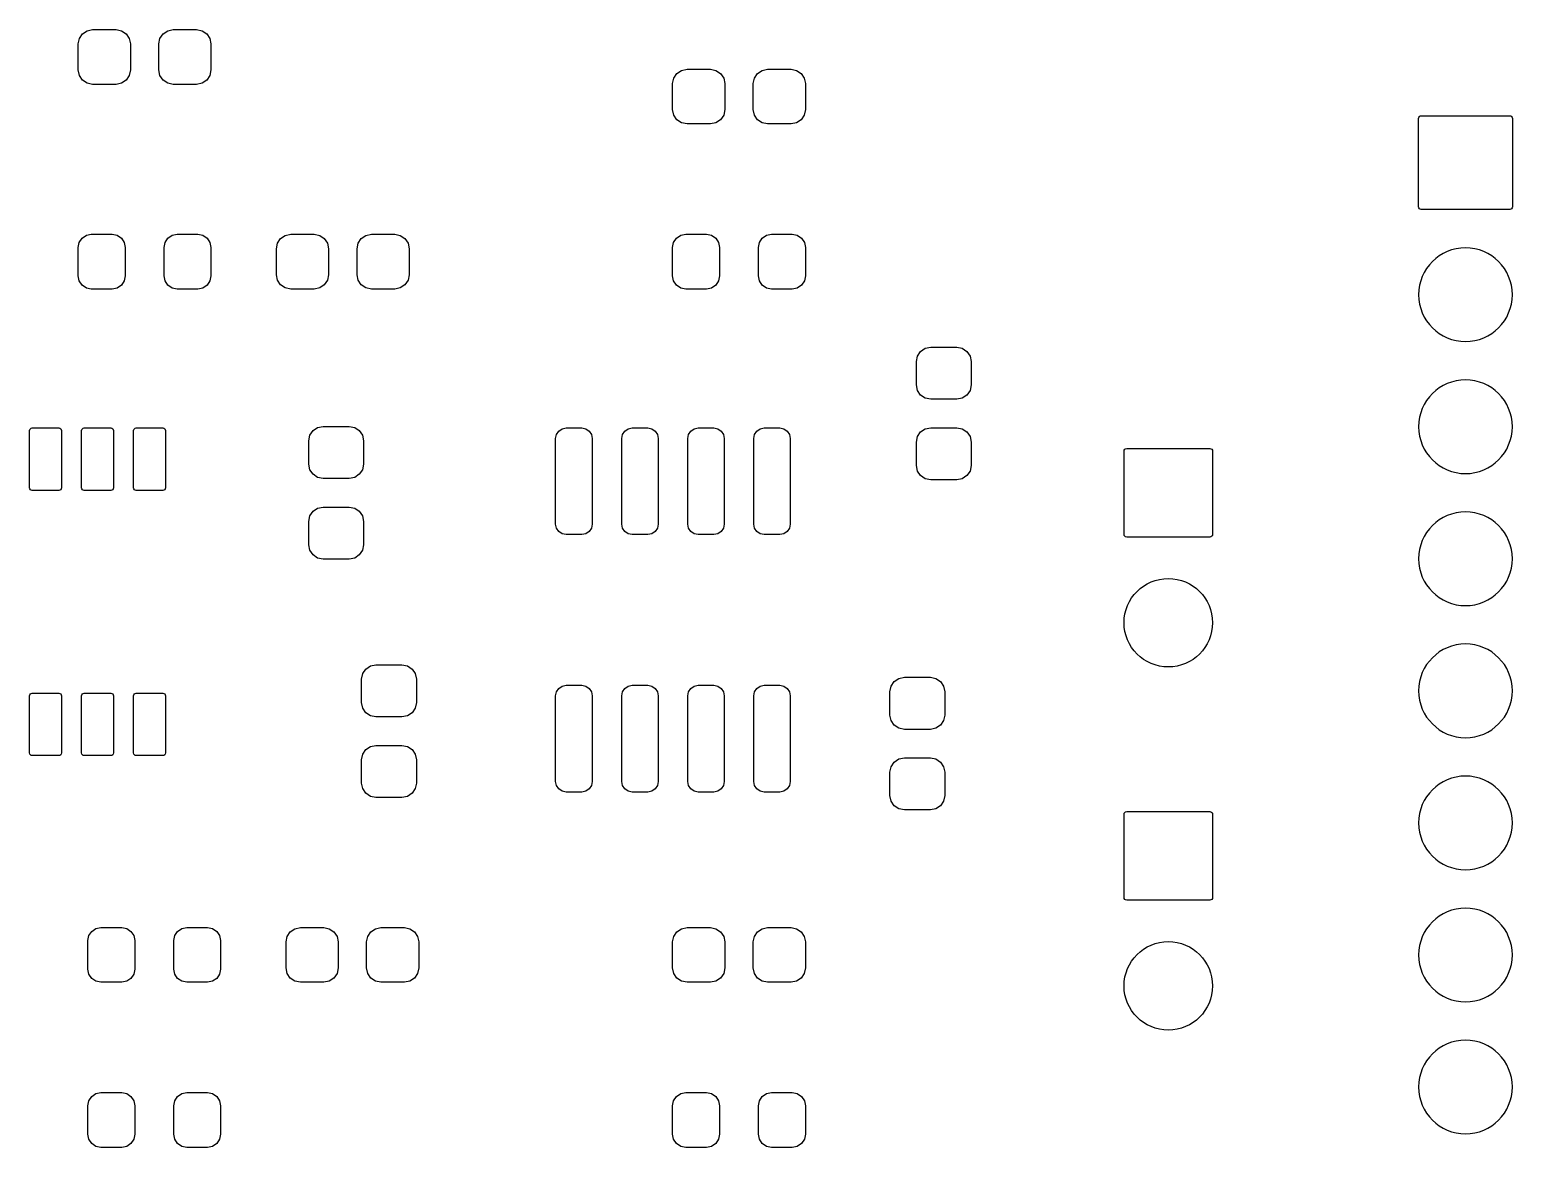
# Model space of a CAD drawing. Extents: x 121.7 to 176.8, y -123.1 to -75.3.
# Drawn here: x 148.28 to 176.8, y -123.08 to -101.58 of the extents above; entities that cross this region are included whole.
import ezdxf

# ---------------------------------------------------------------- set-up
doc = ezdxf.new("R2010")
doc.units = 0
doc.layers.add('BLACK', color=7, linetype='CONTINUOUS')

msp = doc.modelspace()

# ---------------------------------------------------------------- linework, layer by layer
at = {"layer": 'BLACK', "linetype": 'CONTINUOUS'}
for p, q in [((149.219, -101.858), (149.24, -101.752)), ((149.24, -101.752), (149.3, -101.663)), ((149.3, -101.663), (149.389, -101.603)), ((149.389, -101.603), (149.495, -101.582)), ((149.495, -101.582), (149.945, -101.582)), ((149.945, -101.582), (150.051, -101.603)), ((150.051, -101.603), (150.14, -101.663)), ((150.14, -101.663), (150.2, -101.752)), ((150.2, -101.752), (150.221, -101.858)), ((150.769, -101.858), (150.79, -101.752)), ((150.79, -101.752), (150.85, -101.663)), ((150.85, -101.663), (150.939, -101.603)), ((150.939, -101.603), (151.045, -101.582)), ((151.045, -101.582), (151.495, -101.582)), ((151.495, -101.582), (151.601, -101.603)), ((151.601, -101.603), (151.69, -101.663)), ((151.69, -101.663), (151.75, -101.752)), ((151.75, -101.752), (151.771, -101.858)), ((149.219, -102.358), (149.219, -101.858)), ((150.221, -101.858), (150.221, -102.358)), ((150.769, -102.358), (150.769, -101.858)), ((151.771, -101.858), (151.771, -102.358)), ((149.24, -102.464), (149.219, -102.358)), ((150.221, -102.358), (150.2, -102.464)), ((150.79, -102.464), (150.769, -102.358)), ((151.771, -102.358), (151.75, -102.464)), ((160.819, -102.365), (160.925, -102.344)), ((160.925, -102.344), (161.375, -102.344)), ((161.375, -102.344), (161.481, -102.365)), ((162.369, -102.365), (162.475, -102.344)), ((162.475, -102.344), (162.925, -102.344)), ((162.925, -102.344), (163.031, -102.365)), ((149.3, -102.553), (149.24, -102.464)), ((149.389, -102.613), (149.3, -102.553)), ((149.495, -102.634), (149.389, -102.613)), ((149.945, -102.634), (149.495, -102.634)), ((150.051, -102.613), (149.945, -102.634)), ((150.14, -102.553), (150.051, -102.613)), ((150.2, -102.464), (150.14, -102.553)), ((150.85, -102.553), (150.79, -102.464)), ((150.939, -102.613), (150.85, -102.553)), ((151.045, -102.634), (150.939, -102.613)), ((151.495, -102.634), (151.045, -102.634)), ((151.601, -102.613), (151.495, -102.634)), ((151.69, -102.553), (151.601, -102.613)), ((151.75, -102.464), (151.69, -102.553)), ((160.649, -102.62), (160.67, -102.514)), ((160.649, -103.12), (160.649, -102.62)), ((160.67, -102.514), (160.73, -102.425)), ((160.73, -102.425), (160.819, -102.365)), ((161.481, -102.365), (161.57, -102.425)), ((161.57, -102.425), (161.63, -102.514)), ((161.63, -102.514), (161.651, -102.62)), ((161.651, -102.62), (161.651, -103.12)), ((162.199, -102.62), (162.22, -102.514)), ((162.199, -103.12), (162.199, -102.62)), ((162.22, -102.514), (162.28, -102.425)), ((162.28, -102.425), (162.369, -102.365)), ((163.031, -102.365), (163.12, -102.425)), ((163.12, -102.425), (163.18, -102.514)), ((163.18, -102.514), (163.201, -102.62)), ((163.201, -102.62), (163.201, -103.12)), ((160.67, -103.226), (160.649, -103.12)), ((161.651, -103.12), (161.63, -103.226)), ((162.22, -103.226), (162.199, -103.12)), ((163.201, -103.12), (163.18, -103.226)), ((160.73, -103.315), (160.67, -103.226)), ((160.819, -103.375), (160.73, -103.315)), ((160.925, -103.396), (160.819, -103.375)), ((161.375, -103.396), (160.925, -103.396)), ((161.481, -103.375), (161.375, -103.396)), ((161.57, -103.315), (161.481, -103.375)), ((161.63, -103.226), (161.57, -103.315)), ((162.28, -103.315), (162.22, -103.226)), ((162.369, -103.375), (162.28, -103.315)), ((162.475, -103.396), (162.369, -103.375)), ((162.925, -103.396), (162.475, -103.396)), ((163.031, -103.375), (162.925, -103.396)), ((163.12, -103.315), (163.031, -103.375)), ((163.18, -103.226), (163.12, -103.315)), ((174.994, -103.29), (174.998, -103.27)), ((174.994, -104.99), (174.994, -103.29)), ((174.998, -103.27), (175.009, -103.254)), ((175.009, -103.254), (175.025, -103.243)), ((175.025, -103.243), (175.045, -103.239)), ((175.045, -103.239), (176.745, -103.239)), ((176.745, -103.239), (176.765, -103.243)), ((176.765, -103.243), (176.781, -103.254)), ((176.781, -103.254), (176.792, -103.27)), ((176.792, -103.27), (176.796, -103.29)), ((176.796, -103.29), (176.796, -104.99)), ((174.998, -105.01), (174.994, -104.99)), ((175.009, -105.026), (174.998, -105.01)), ((175.025, -105.037), (175.009, -105.026)), ((175.045, -105.041), (175.025, -105.037)), ((176.745, -105.041), (175.045, -105.041)), ((176.765, -105.037), (176.745, -105.041)), ((176.781, -105.026), (176.765, -105.037)), ((176.792, -105.01), (176.781, -105.026)), ((176.796, -104.99), (176.792, -105.01)), ((149.219, -105.77), (149.238, -105.674)), ((149.219, -106.32), (149.219, -105.77)), ((149.238, -105.674), (149.293, -105.593)), ((149.293, -105.593), (149.374, -105.538)), ((149.374, -105.538), (149.47, -105.519)), ((149.47, -105.519), (149.87, -105.519)), ((149.87, -105.519), (149.966, -105.538)), ((149.966, -105.538), (150.047, -105.593)), ((150.047, -105.593), (150.102, -105.674)), ((150.102, -105.674), (150.121, -105.77)), ((150.121, -105.77), (150.121, -106.32)), ((150.869, -105.77), (150.888, -105.674)), ((150.869, -106.32), (150.869, -105.77)), ((150.888, -105.674), (150.943, -105.593)), ((150.943, -105.593), (151.024, -105.538)), ((151.024, -105.538), (151.12, -105.519)), ((151.12, -105.519), (151.52, -105.519)), ((151.52, -105.519), (151.616, -105.538)), ((151.616, -105.538), (151.697, -105.593)), ((151.697, -105.593), (151.752, -105.674)), ((151.752, -105.674), (151.771, -105.77)), ((151.771, -105.77), (151.771, -106.32)), ((153.029, -105.795), (153.05, -105.689)), ((153.05, -105.689), (153.11, -105.6)), ((153.11, -105.6), (153.199, -105.54)), ((153.199, -105.54), (153.305, -105.519)), ((153.305, -105.519), (153.755, -105.519)), ((153.755, -105.519), (153.861, -105.54)), ((153.861, -105.54), (153.95, -105.6)), ((153.95, -105.6), (154.01, -105.689)), ((154.01, -105.689), (154.031, -105.795)), ((154.579, -105.795), (154.6, -105.689)), ((154.6, -105.689), (154.66, -105.6)), ((154.66, -105.6), (154.749, -105.54)), ((154.749, -105.54), (154.855, -105.519)), ((154.855, -105.519), (155.305, -105.519)), ((155.305, -105.519), (155.411, -105.54)), ((155.411, -105.54), (155.5, -105.6)), ((155.5, -105.6), (155.56, -105.689)), ((155.56, -105.689), (155.581, -105.795)), ((160.649, -105.77), (160.668, -105.674)), ((160.649, -106.32), (160.649, -105.77)), ((160.668, -105.674), (160.723, -105.593)), ((160.723, -105.593), (160.804, -105.538)), ((160.804, -105.538), (160.9, -105.519)), ((160.9, -105.519), (161.3, -105.519)), ((161.3, -105.519), (161.396, -105.538)), ((161.396, -105.538), (161.477, -105.593)), ((161.477, -105.593), (161.532, -105.674)), ((161.532, -105.674), (161.551, -105.77)), ((161.551, -105.77), (161.551, -106.32)), ((162.299, -105.77), (162.318, -105.674)), ((162.299, -106.32), (162.299, -105.77)), ((162.318, -105.674), (162.373, -105.593)), ((162.373, -105.593), (162.454, -105.538)), ((162.454, -105.538), (162.55, -105.519)), ((162.55, -105.519), (162.95, -105.519)), ((162.95, -105.519), (163.046, -105.538)), ((163.046, -105.538), (163.127, -105.593)), ((163.127, -105.593), (163.182, -105.674)), ((163.182, -105.674), (163.201, -105.77)), ((163.201, -105.77), (163.201, -106.32)), ((153.029, -106.295), (153.029, -105.795)), ((154.031, -105.795), (154.031, -106.295)), ((154.579, -106.295), (154.579, -105.795)), ((155.581, -105.795), (155.581, -106.295)), ((149.238, -106.416), (149.219, -106.32)), ((150.121, -106.32), (150.102, -106.416)), ((150.888, -106.416), (150.869, -106.32)), ((151.771, -106.32), (151.752, -106.416)), ((153.05, -106.401), (153.029, -106.295)), ((154.031, -106.295), (154.01, -106.401)), ((154.6, -106.401), (154.579, -106.295)), ((155.581, -106.295), (155.56, -106.401)), ((160.668, -106.416), (160.649, -106.32)), ((161.551, -106.32), (161.532, -106.416)), ((162.318, -106.416), (162.299, -106.32)), ((163.201, -106.32), (163.182, -106.416)), ((149.293, -106.497), (149.238, -106.416)), ((149.374, -106.552), (149.293, -106.497)), ((149.47, -106.571), (149.374, -106.552)), ((149.87, -106.571), (149.47, -106.571)), ((149.966, -106.552), (149.87, -106.571)), ((150.047, -106.497), (149.966, -106.552)), ((150.102, -106.416), (150.047, -106.497)), ((150.943, -106.497), (150.888, -106.416)), ((151.024, -106.552), (150.943, -106.497)), ((151.12, -106.571), (151.024, -106.552)), ((151.52, -106.571), (151.12, -106.571)), ((151.616, -106.552), (151.52, -106.571)), ((151.697, -106.497), (151.616, -106.552)), ((151.752, -106.416), (151.697, -106.497)), ((153.11, -106.49), (153.05, -106.401)), ((153.199, -106.55), (153.11, -106.49)), ((153.305, -106.571), (153.199, -106.55)), ((153.755, -106.571), (153.305, -106.571)), ((153.861, -106.55), (153.755, -106.571)), ((153.95, -106.49), (153.861, -106.55)), ((154.01, -106.401), (153.95, -106.49)), ((154.66, -106.49), (154.6, -106.401)), ((154.749, -106.55), (154.66, -106.49)), ((154.855, -106.571), (154.749, -106.55)), ((155.305, -106.571), (154.855, -106.571)), ((155.411, -106.55), (155.305, -106.571)), ((155.5, -106.49), (155.411, -106.55)), ((155.56, -106.401), (155.5, -106.49)), ((160.723, -106.497), (160.668, -106.416)), ((160.804, -106.552), (160.723, -106.497)), ((160.9, -106.571), (160.804, -106.552)), ((161.3, -106.571), (160.9, -106.571)), ((161.396, -106.552), (161.3, -106.571)), ((161.477, -106.497), (161.396, -106.552)), ((161.532, -106.416), (161.477, -106.497)), ((162.373, -106.497), (162.318, -106.416)), ((162.454, -106.552), (162.373, -106.497)), ((162.55, -106.571), (162.454, -106.552)), ((162.95, -106.571), (162.55, -106.571)), ((163.046, -106.552), (162.95, -106.571)), ((163.127, -106.497), (163.046, -106.552)), ((163.182, -106.416), (163.127, -106.497)), ((165.357, -107.86), (165.417, -107.771)), ((165.417, -107.771), (165.506, -107.711)), ((165.506, -107.711), (165.612, -107.69)), ((165.612, -107.69), (166.112, -107.69)), ((166.112, -107.69), (166.218, -107.711)), ((166.218, -107.711), (166.307, -107.771)), ((166.307, -107.771), (166.367, -107.86)), ((165.336, -107.966), (165.357, -107.86)), ((165.336, -108.416), (165.336, -107.966)), ((166.367, -107.86), (166.388, -107.966)), ((166.388, -107.966), (166.388, -108.416)), ((165.357, -108.522), (165.336, -108.416)), ((165.417, -108.611), (165.357, -108.522)), ((165.506, -108.671), (165.417, -108.611)), ((166.307, -108.611), (166.218, -108.671)), ((166.367, -108.522), (166.307, -108.611)), ((166.388, -108.416), (166.367, -108.522)), ((165.612, -108.692), (165.506, -108.671)), ((166.112, -108.692), (165.612, -108.692)), ((166.218, -108.671), (166.112, -108.692)), ((148.284, -109.295), (148.288, -109.275)), ((148.284, -110.395), (148.284, -109.295)), ((148.288, -109.275), (148.299, -109.259)), ((148.299, -109.259), (148.315, -109.248)), ((148.315, -109.248), (148.335, -109.244)), ((148.335, -109.244), (148.845, -109.244)), ((148.845, -109.244), (148.865, -109.248)), ((148.865, -109.248), (148.881, -109.259)), ((148.881, -109.259), (148.892, -109.275)), ((148.892, -109.275), (148.896, -109.295)), ((148.896, -109.295), (148.896, -110.395)), ((149.284, -109.295), (149.288, -109.275)), ((149.284, -110.395), (149.284, -109.295)), ((149.288, -109.275), (149.299, -109.259)), ((149.299, -109.259), (149.315, -109.248)), ((149.315, -109.248), (149.335, -109.244)), ((149.335, -109.244), (149.845, -109.244)), ((149.845, -109.244), (149.865, -109.248)), ((149.865, -109.248), (149.881, -109.259)), ((149.881, -109.259), (149.892, -109.275)), ((149.892, -109.275), (149.896, -109.295)), ((149.896, -109.295), (149.896, -110.395)), ((150.284, -109.295), (150.288, -109.275)), ((150.284, -110.395), (150.284, -109.295)), ((150.288, -109.275), (150.299, -109.259)), ((150.299, -109.259), (150.315, -109.248)), ((150.315, -109.248), (150.335, -109.244)), ((150.335, -109.244), (150.845, -109.244)), ((150.845, -109.244), (150.865, -109.248)), ((150.865, -109.248), (150.881, -109.259)), ((150.881, -109.259), (150.892, -109.275)), ((150.892, -109.275), (150.896, -109.295)), ((150.896, -109.295), (150.896, -110.395)), ((153.652, -109.49), (153.673, -109.384)), ((153.673, -109.384), (153.733, -109.295)), ((153.733, -109.295), (153.822, -109.235)), ((153.822, -109.235), (153.928, -109.214)), ((153.928, -109.214), (154.428, -109.214)), ((154.428, -109.214), (154.534, -109.235)), ((154.534, -109.235), (154.623, -109.295)), ((154.623, -109.295), (154.683, -109.384)), ((154.683, -109.384), (154.704, -109.49)), ((158.399, -109.445), (158.414, -109.368)), ((158.399, -111.095), (158.399, -109.445)), ((158.414, -109.368), (158.458, -109.303)), ((158.458, -109.303), (158.523, -109.259)), ((158.523, -109.259), (158.6, -109.244)), ((158.6, -109.244), (158.9, -109.244)), ((158.9, -109.244), (158.977, -109.259)), ((158.977, -109.259), (159.042, -109.303)), ((159.042, -109.303), (159.086, -109.368)), ((159.086, -109.368), (159.101, -109.445)), ((159.101, -109.445), (159.101, -111.095)), ((159.669, -109.445), (159.684, -109.368)), ((159.669, -111.095), (159.669, -109.445)), ((159.684, -109.368), (159.728, -109.303)), ((159.728, -109.303), (159.793, -109.259)), ((159.793, -109.259), (159.87, -109.244)), ((159.87, -109.244), (160.17, -109.244)), ((160.17, -109.244), (160.247, -109.259)), ((160.247, -109.259), (160.312, -109.303)), ((160.312, -109.303), (160.356, -109.368)), ((160.356, -109.368), (160.371, -109.445)), ((160.371, -109.445), (160.371, -111.095)), ((160.939, -109.445), (160.954, -109.368)), ((160.939, -111.095), (160.939, -109.445)), ((160.954, -109.368), (160.998, -109.303)), ((160.998, -109.303), (161.063, -109.259)), ((161.063, -109.259), (161.14, -109.244)), ((161.14, -109.244), (161.44, -109.244)), ((161.44, -109.244), (161.517, -109.259)), ((161.517, -109.259), (161.582, -109.303)), ((161.582, -109.303), (161.626, -109.368)), ((161.626, -109.368), (161.641, -109.445)), ((161.641, -109.445), (161.641, -111.095)), ((162.209, -109.445), (162.224, -109.368)), ((162.209, -111.095), (162.209, -109.445)), ((162.224, -109.368), (162.268, -109.303)), ((162.268, -109.303), (162.333, -109.259)), ((162.333, -109.259), (162.41, -109.244)), ((162.41, -109.244), (162.71, -109.244)), ((162.71, -109.244), (162.787, -109.259)), ((162.787, -109.259), (162.852, -109.303)), ((162.852, -109.303), (162.896, -109.368)), ((162.896, -109.368), (162.911, -109.445)), ((162.911, -109.445), (162.911, -111.095)), ((165.336, -109.516), (165.357, -109.41)), ((165.357, -109.41), (165.417, -109.321)), ((165.417, -109.321), (165.506, -109.261)), ((165.506, -109.261), (165.612, -109.24)), ((165.612, -109.24), (166.112, -109.24)), ((166.112, -109.24), (166.218, -109.261)), ((166.218, -109.261), (166.307, -109.321)), ((166.307, -109.321), (166.367, -109.41)), ((166.367, -109.41), (166.388, -109.516)), ((153.652, -109.94), (153.652, -109.49)), ((154.704, -109.49), (154.704, -109.94)), ((165.336, -109.966), (165.336, -109.516)), ((166.388, -109.516), (166.388, -109.966)), ((169.329, -109.69), (169.333, -109.67)), ((169.329, -111.29), (169.329, -109.69)), ((169.333, -109.67), (169.344, -109.654)), ((169.344, -109.654), (169.36, -109.643)), ((169.36, -109.643), (169.38, -109.639)), ((169.38, -109.639), (170.98, -109.639)), ((170.98, -109.639), (171, -109.643)), ((171, -109.643), (171.016, -109.654)), ((171.016, -109.654), (171.027, -109.67)), ((171.027, -109.67), (171.031, -109.69)), ((171.031, -109.69), (171.031, -111.29)), ((153.673, -110.046), (153.652, -109.94)), ((153.733, -110.135), (153.673, -110.046)), ((154.683, -110.046), (154.623, -110.135)), ((154.704, -109.94), (154.683, -110.046)), ((165.357, -110.072), (165.336, -109.966)), ((166.388, -109.966), (166.367, -110.072)), ((153.822, -110.195), (153.733, -110.135)), ((153.928, -110.216), (153.822, -110.195)), ((154.428, -110.216), (153.928, -110.216)), ((154.534, -110.195), (154.428, -110.216)), ((154.623, -110.135), (154.534, -110.195)), ((165.417, -110.161), (165.357, -110.072)), ((165.506, -110.221), (165.417, -110.161)), ((165.612, -110.242), (165.506, -110.221)), ((166.112, -110.242), (165.612, -110.242)), ((166.218, -110.221), (166.112, -110.242)), ((166.307, -110.161), (166.218, -110.221)), ((166.367, -110.072), (166.307, -110.161)), ((148.288, -110.415), (148.284, -110.395)), ((148.299, -110.431), (148.288, -110.415)), ((148.315, -110.442), (148.299, -110.431)), ((148.335, -110.446), (148.315, -110.442)), ((148.845, -110.446), (148.335, -110.446)), ((148.865, -110.442), (148.845, -110.446)), ((148.881, -110.431), (148.865, -110.442)), ((148.892, -110.415), (148.881, -110.431)), ((148.896, -110.395), (148.892, -110.415)), ((149.288, -110.415), (149.284, -110.395)), ((149.299, -110.431), (149.288, -110.415)), ((149.315, -110.442), (149.299, -110.431)), ((149.335, -110.446), (149.315, -110.442)), ((149.845, -110.446), (149.335, -110.446)), ((149.865, -110.442), (149.845, -110.446)), ((149.881, -110.431), (149.865, -110.442)), ((149.892, -110.415), (149.881, -110.431)), ((149.896, -110.395), (149.892, -110.415)), ((150.288, -110.415), (150.284, -110.395)), ((150.299, -110.431), (150.288, -110.415)), ((150.315, -110.442), (150.299, -110.431)), ((150.335, -110.446), (150.315, -110.442)), ((150.845, -110.446), (150.335, -110.446)), ((150.865, -110.442), (150.845, -110.446)), ((150.881, -110.431), (150.865, -110.442)), ((150.892, -110.415), (150.881, -110.431)), ((150.896, -110.395), (150.892, -110.415)), ((153.673, -110.934), (153.733, -110.845)), ((153.733, -110.845), (153.822, -110.785)), ((153.822, -110.785), (153.928, -110.764)), ((153.928, -110.764), (154.428, -110.764)), ((154.428, -110.764), (154.534, -110.785)), ((154.534, -110.785), (154.623, -110.845)), ((154.623, -110.845), (154.683, -110.934)), ((153.652, -111.04), (153.673, -110.934)), ((153.652, -111.49), (153.652, -111.04)), ((154.683, -110.934), (154.704, -111.04)), ((154.704, -111.04), (154.704, -111.49)), ((158.414, -111.172), (158.399, -111.095)), ((158.458, -111.237), (158.414, -111.172)), ((159.086, -111.172), (159.042, -111.237)), ((159.101, -111.095), (159.086, -111.172)), ((159.684, -111.172), (159.669, -111.095)), ((159.728, -111.237), (159.684, -111.172)), ((160.356, -111.172), (160.312, -111.237)), ((160.371, -111.095), (160.356, -111.172)), ((160.954, -111.172), (160.939, -111.095)), ((160.998, -111.237), (160.954, -111.172)), ((161.626, -111.172), (161.582, -111.237)), ((161.641, -111.095), (161.626, -111.172)), ((162.224, -111.172), (162.209, -111.095)), ((162.268, -111.237), (162.224, -111.172)), ((162.896, -111.172), (162.852, -111.237)), ((162.911, -111.095), (162.896, -111.172)), ((158.523, -111.281), (158.458, -111.237)), ((158.6, -111.296), (158.523, -111.281)), ((158.9, -111.296), (158.6, -111.296)), ((158.977, -111.281), (158.9, -111.296)), ((159.042, -111.237), (158.977, -111.281)), ((159.793, -111.281), (159.728, -111.237)), ((159.87, -111.296), (159.793, -111.281)), ((160.17, -111.296), (159.87, -111.296)), ((160.247, -111.281), (160.17, -111.296)), ((160.312, -111.237), (160.247, -111.281)), ((161.063, -111.281), (160.998, -111.237)), ((161.14, -111.296), (161.063, -111.281)), ((161.44, -111.296), (161.14, -111.296)), ((161.517, -111.281), (161.44, -111.296)), ((161.582, -111.237), (161.517, -111.281)), ((162.333, -111.281), (162.268, -111.237)), ((162.41, -111.296), (162.333, -111.281)), ((162.71, -111.296), (162.41, -111.296)), ((162.787, -111.281), (162.71, -111.296)), ((162.852, -111.237), (162.787, -111.281)), ((169.333, -111.31), (169.329, -111.29)), ((169.344, -111.326), (169.333, -111.31)), ((169.36, -111.337), (169.344, -111.326)), ((169.38, -111.341), (169.36, -111.337)), ((170.98, -111.341), (169.38, -111.341)), ((171, -111.337), (170.98, -111.341)), ((171.016, -111.326), (171, -111.337)), ((171.027, -111.31), (171.016, -111.326)), ((171.031, -111.29), (171.027, -111.31)), ((153.673, -111.596), (153.652, -111.49)), ((153.733, -111.685), (153.673, -111.596)), ((153.822, -111.745), (153.733, -111.685)), ((153.928, -111.766), (153.822, -111.745)), ((154.428, -111.766), (153.928, -111.766)), ((154.534, -111.745), (154.428, -111.766)), ((154.623, -111.685), (154.534, -111.745)), ((154.683, -111.596), (154.623, -111.685)), ((154.704, -111.49), (154.683, -111.596)), ((154.668, -114.075), (154.689, -113.969)), ((154.689, -113.969), (154.749, -113.88)), ((154.749, -113.88), (154.838, -113.82)), ((154.838, -113.82), (154.944, -113.799)), ((154.944, -113.799), (155.444, -113.799)), ((155.444, -113.799), (155.55, -113.82)), ((155.55, -113.82), (155.639, -113.88)), ((155.639, -113.88), (155.699, -113.969)), ((155.699, -113.969), (155.72, -114.075)), ((164.998, -114.061), (165.104, -114.04)), ((165.104, -114.04), (165.604, -114.04)), ((165.604, -114.04), (165.71, -114.061)), ((154.668, -114.525), (154.668, -114.075)), ((155.72, -114.075), (155.72, -114.525)), ((158.399, -114.395), (158.414, -114.318)), ((158.414, -114.318), (158.458, -114.253)), ((158.458, -114.253), (158.523, -114.209)), ((158.523, -114.209), (158.6, -114.194)), ((158.6, -114.194), (158.9, -114.194)), ((158.9, -114.194), (158.977, -114.209)), ((158.977, -114.209), (159.042, -114.253)), ((159.042, -114.253), (159.086, -114.318)), ((159.086, -114.318), (159.101, -114.395)), ((159.669, -114.395), (159.684, -114.318)), ((159.684, -114.318), (159.728, -114.253)), ((159.728, -114.253), (159.793, -114.209)), ((159.793, -114.209), (159.87, -114.194)), ((159.87, -114.194), (160.17, -114.194)), ((160.17, -114.194), (160.247, -114.209)), ((160.247, -114.209), (160.312, -114.253)), ((160.312, -114.253), (160.356, -114.318)), ((160.356, -114.318), (160.371, -114.395)), ((160.939, -114.395), (160.954, -114.318)), ((160.954, -114.318), (160.998, -114.253)), ((160.998, -114.253), (161.063, -114.209)), ((161.063, -114.209), (161.14, -114.194)), ((161.14, -114.194), (161.44, -114.194)), ((161.44, -114.194), (161.517, -114.209)), ((161.517, -114.209), (161.582, -114.253)), ((161.582, -114.253), (161.626, -114.318)), ((161.626, -114.318), (161.641, -114.395)), ((162.209, -114.395), (162.224, -114.318)), ((162.224, -114.318), (162.268, -114.253)), ((162.268, -114.253), (162.333, -114.209)), ((162.333, -114.209), (162.41, -114.194)), ((162.41, -114.194), (162.71, -114.194)), ((162.71, -114.194), (162.787, -114.209)), ((162.787, -114.209), (162.852, -114.253)), ((162.852, -114.253), (162.896, -114.318)), ((162.896, -114.318), (162.911, -114.395)), ((164.828, -114.316), (164.849, -114.21)), ((164.828, -114.766), (164.828, -114.316)), ((164.849, -114.21), (164.909, -114.121)), ((164.909, -114.121), (164.998, -114.061)), ((165.71, -114.061), (165.799, -114.121)), ((165.799, -114.121), (165.859, -114.21)), ((165.859, -114.21), (165.88, -114.316)), ((165.88, -114.316), (165.88, -114.766)), ((148.284, -114.395), (148.288, -114.375)), ((148.284, -115.495), (148.284, -114.395)), ((148.288, -114.375), (148.299, -114.359)), ((148.299, -114.359), (148.315, -114.348)), ((148.315, -114.348), (148.335, -114.344)), ((148.335, -114.344), (148.845, -114.344)), ((148.845, -114.344), (148.865, -114.348)), ((148.865, -114.348), (148.881, -114.359)), ((148.881, -114.359), (148.892, -114.375)), ((148.892, -114.375), (148.896, -114.395)), ((148.896, -114.395), (148.896, -115.495)), ((149.284, -114.395), (149.288, -114.375)), ((149.284, -115.495), (149.284, -114.395)), ((149.288, -114.375), (149.299, -114.359)), ((149.299, -114.359), (149.315, -114.348)), ((149.315, -114.348), (149.335, -114.344)), ((149.335, -114.344), (149.845, -114.344)), ((149.845, -114.344), (149.865, -114.348)), ((149.865, -114.348), (149.881, -114.359)), ((149.881, -114.359), (149.892, -114.375)), ((149.892, -114.375), (149.896, -114.395)), ((149.896, -114.395), (149.896, -115.495)), ((150.284, -114.395), (150.288, -114.375)), ((150.284, -115.495), (150.284, -114.395)), ((150.288, -114.375), (150.299, -114.359)), ((150.299, -114.359), (150.315, -114.348)), ((150.315, -114.348), (150.335, -114.344)), ((150.335, -114.344), (150.845, -114.344)), ((150.845, -114.344), (150.865, -114.348)), ((150.865, -114.348), (150.881, -114.359)), ((150.881, -114.359), (150.892, -114.375)), ((150.892, -114.375), (150.896, -114.395)), ((150.896, -114.395), (150.896, -115.495)), ((154.689, -114.631), (154.668, -114.525)), ((155.72, -114.525), (155.699, -114.631)), ((158.399, -116.045), (158.399, -114.395)), ((159.101, -114.395), (159.101, -116.045)), ((159.669, -116.045), (159.669, -114.395)), ((160.371, -114.395), (160.371, -116.045)), ((160.939, -116.045), (160.939, -114.395)), ((161.641, -114.395), (161.641, -116.045)), ((162.209, -116.045), (162.209, -114.395)), ((162.911, -114.395), (162.911, -116.045)), ((154.749, -114.72), (154.689, -114.631)), ((154.838, -114.78), (154.749, -114.72)), ((154.944, -114.801), (154.838, -114.78)), ((155.444, -114.801), (154.944, -114.801)), ((155.55, -114.78), (155.444, -114.801)), ((155.639, -114.72), (155.55, -114.78)), ((155.699, -114.631), (155.639, -114.72)), ((164.849, -114.872), (164.828, -114.766)), ((164.909, -114.961), (164.849, -114.872)), ((165.859, -114.872), (165.799, -114.961)), ((165.88, -114.766), (165.859, -114.872)), ((164.998, -115.021), (164.909, -114.961)), ((165.104, -115.042), (164.998, -115.021)), ((165.604, -115.042), (165.104, -115.042)), ((165.71, -115.021), (165.604, -115.042)), ((165.799, -114.961), (165.71, -115.021)), ((154.689, -115.519), (154.749, -115.43)), ((154.749, -115.43), (154.838, -115.37)), ((154.838, -115.37), (154.944, -115.349)), ((154.944, -115.349), (155.444, -115.349)), ((155.444, -115.349), (155.55, -115.37)), ((155.55, -115.37), (155.639, -115.43)), ((155.639, -115.43), (155.699, -115.519)), ((148.288, -115.515), (148.284, -115.495)), ((148.299, -115.531), (148.288, -115.515)), ((148.315, -115.542), (148.299, -115.531)), ((148.335, -115.546), (148.315, -115.542)), ((148.845, -115.546), (148.335, -115.546)), ((148.865, -115.542), (148.845, -115.546)), ((148.881, -115.531), (148.865, -115.542)), ((148.892, -115.515), (148.881, -115.531)), ((148.896, -115.495), (148.892, -115.515)), ((149.288, -115.515), (149.284, -115.495)), ((149.299, -115.531), (149.288, -115.515)), ((149.315, -115.542), (149.299, -115.531)), ((149.335, -115.546), (149.315, -115.542)), ((149.845, -115.546), (149.335, -115.546)), ((149.865, -115.542), (149.845, -115.546)), ((149.881, -115.531), (149.865, -115.542)), ((149.892, -115.515), (149.881, -115.531)), ((149.896, -115.495), (149.892, -115.515)), ((150.288, -115.515), (150.284, -115.495)), ((150.299, -115.531), (150.288, -115.515)), ((150.315, -115.542), (150.299, -115.531)), ((150.335, -115.546), (150.315, -115.542)), ((150.845, -115.546), (150.335, -115.546)), ((150.865, -115.542), (150.845, -115.546)), ((150.881, -115.531), (150.865, -115.542)), ((150.892, -115.515), (150.881, -115.531)), ((150.896, -115.495), (150.892, -115.515)), ((154.668, -115.625), (154.689, -115.519)), ((154.668, -116.075), (154.668, -115.625)), ((155.699, -115.519), (155.72, -115.625)), ((155.72, -115.625), (155.72, -116.075)), ((164.849, -115.76), (164.909, -115.671)), ((164.909, -115.671), (164.998, -115.611)), ((164.998, -115.611), (165.104, -115.59)), ((165.104, -115.59), (165.604, -115.59)), ((165.604, -115.59), (165.71, -115.611)), ((165.71, -115.611), (165.799, -115.671)), ((165.799, -115.671), (165.859, -115.76)), ((164.828, -115.866), (164.849, -115.76)), ((164.828, -116.316), (164.828, -115.866)), ((165.859, -115.76), (165.88, -115.866)), ((165.88, -115.866), (165.88, -116.316)), ((154.689, -116.181), (154.668, -116.075)), ((154.749, -116.27), (154.689, -116.181)), ((154.838, -116.33), (154.749, -116.27)), ((155.639, -116.27), (155.55, -116.33)), ((155.699, -116.181), (155.639, -116.27)), ((155.72, -116.075), (155.699, -116.181)), ((158.414, -116.122), (158.399, -116.045)), ((158.458, -116.187), (158.414, -116.122)), ((158.523, -116.231), (158.458, -116.187)), ((158.6, -116.246), (158.523, -116.231)), ((158.9, -116.246), (158.6, -116.246)), ((158.977, -116.231), (158.9, -116.246)), ((159.042, -116.187), (158.977, -116.231)), ((159.086, -116.122), (159.042, -116.187)), ((159.101, -116.045), (159.086, -116.122)), ((159.684, -116.122), (159.669, -116.045)), ((159.728, -116.187), (159.684, -116.122)), ((159.793, -116.231), (159.728, -116.187)), ((159.87, -116.246), (159.793, -116.231)), ((160.17, -116.246), (159.87, -116.246)), ((160.247, -116.231), (160.17, -116.246)), ((160.312, -116.187), (160.247, -116.231)), ((160.356, -116.122), (160.312, -116.187)), ((160.371, -116.045), (160.356, -116.122)), ((160.954, -116.122), (160.939, -116.045)), ((160.998, -116.187), (160.954, -116.122)), ((161.063, -116.231), (160.998, -116.187)), ((161.14, -116.246), (161.063, -116.231)), ((161.44, -116.246), (161.14, -116.246)), ((161.517, -116.231), (161.44, -116.246)), ((161.582, -116.187), (161.517, -116.231)), ((161.626, -116.122), (161.582, -116.187)), ((161.641, -116.045), (161.626, -116.122)), ((162.224, -116.122), (162.209, -116.045)), ((162.268, -116.187), (162.224, -116.122)), ((162.333, -116.231), (162.268, -116.187)), ((162.41, -116.246), (162.333, -116.231)), ((162.71, -116.246), (162.41, -116.246)), ((162.787, -116.231), (162.71, -116.246)), ((162.852, -116.187), (162.787, -116.231)), ((162.896, -116.122), (162.852, -116.187)), ((162.911, -116.045), (162.896, -116.122)), ((164.849, -116.422), (164.828, -116.316)), ((165.88, -116.316), (165.859, -116.422)), ((154.944, -116.351), (154.838, -116.33)), ((155.444, -116.351), (154.944, -116.351)), ((155.55, -116.33), (155.444, -116.351)), ((164.909, -116.511), (164.849, -116.422)), ((164.998, -116.571), (164.909, -116.511)), ((165.104, -116.592), (164.998, -116.571)), ((165.604, -116.592), (165.104, -116.592)), ((165.71, -116.571), (165.604, -116.592)), ((165.799, -116.511), (165.71, -116.571)), ((165.859, -116.422), (165.799, -116.511)), ((169.329, -116.675), (169.333, -116.655)), ((169.329, -118.275), (169.329, -116.675)), ((169.333, -116.655), (169.344, -116.639)), ((169.344, -116.639), (169.36, -116.628)), ((169.36, -116.628), (169.38, -116.624)), ((169.38, -116.624), (170.98, -116.624)), ((170.98, -116.624), (171, -116.628)), ((171, -116.628), (171.016, -116.639)), ((171.016, -116.639), (171.027, -116.655)), ((171.027, -116.655), (171.031, -116.675)), ((171.031, -116.675), (171.031, -118.275)), ((169.333, -118.295), (169.329, -118.275)), ((169.344, -118.311), (169.333, -118.295)), ((169.36, -118.322), (169.344, -118.311)), ((169.38, -118.326), (169.36, -118.322)), ((171, -118.322), (170.98, -118.326)), ((171.016, -118.311), (171, -118.322)), ((171.027, -118.295), (171.016, -118.311)), ((171.031, -118.275), (171.027, -118.295)), ((170.98, -118.326), (169.38, -118.326)), ((149.478, -118.928), (149.559, -118.873)), ((149.559, -118.873), (149.655, -118.854)), ((149.655, -118.854), (150.055, -118.854)), ((150.055, -118.854), (150.151, -118.873)), ((150.151, -118.873), (150.232, -118.928)), ((151.128, -118.928), (151.209, -118.873)), ((151.209, -118.873), (151.305, -118.854)), ((151.305, -118.854), (151.705, -118.854)), ((151.705, -118.854), (151.801, -118.873)), ((151.801, -118.873), (151.882, -118.928)), ((153.295, -118.935), (153.384, -118.875)), ((153.384, -118.875), (153.49, -118.854)), ((153.49, -118.854), (153.94, -118.854)), ((153.94, -118.854), (154.046, -118.875)), ((154.046, -118.875), (154.135, -118.935)), ((154.845, -118.935), (154.934, -118.875)), ((154.934, -118.875), (155.04, -118.854)), ((155.04, -118.854), (155.49, -118.854)), ((155.49, -118.854), (155.596, -118.875)), ((155.596, -118.875), (155.685, -118.935)), ((160.73, -118.935), (160.819, -118.875)), ((160.819, -118.875), (160.925, -118.854)), ((160.925, -118.854), (161.375, -118.854)), ((161.375, -118.854), (161.481, -118.875)), ((161.481, -118.875), (161.57, -118.935)), ((162.28, -118.935), (162.369, -118.875)), ((162.369, -118.875), (162.475, -118.854)), ((162.475, -118.854), (162.925, -118.854)), ((162.925, -118.854), (163.031, -118.875)), ((163.031, -118.875), (163.12, -118.935)), ((149.404, -119.105), (149.423, -119.009)), ((149.404, -119.655), (149.404, -119.105)), ((149.423, -119.009), (149.478, -118.928)), ((150.232, -118.928), (150.287, -119.009)), ((150.287, -119.009), (150.306, -119.105)), ((150.306, -119.105), (150.306, -119.655)), ((151.054, -119.105), (151.073, -119.009)), ((151.054, -119.655), (151.054, -119.105)), ((151.073, -119.009), (151.128, -118.928)), ((151.882, -118.928), (151.937, -119.009)), ((151.937, -119.009), (151.956, -119.105)), ((151.956, -119.105), (151.956, -119.655)), ((153.214, -119.13), (153.235, -119.024)), ((153.214, -119.63), (153.214, -119.13)), ((153.235, -119.024), (153.295, -118.935)), ((154.135, -118.935), (154.195, -119.024)), ((154.195, -119.024), (154.216, -119.13)), ((154.216, -119.13), (154.216, -119.63)), ((154.764, -119.13), (154.785, -119.024)), ((154.764, -119.63), (154.764, -119.13)), ((154.785, -119.024), (154.845, -118.935)), ((155.685, -118.935), (155.745, -119.024)), ((155.745, -119.024), (155.766, -119.13)), ((155.766, -119.13), (155.766, -119.63)), ((160.649, -119.13), (160.67, -119.024)), ((160.649, -119.63), (160.649, -119.13)), ((160.67, -119.024), (160.73, -118.935)), ((161.57, -118.935), (161.63, -119.024)), ((161.63, -119.024), (161.651, -119.13)), ((161.651, -119.13), (161.651, -119.63)), ((162.199, -119.13), (162.22, -119.024)), ((162.199, -119.63), (162.199, -119.13)), ((162.22, -119.024), (162.28, -118.935)), ((163.12, -118.935), (163.18, -119.024)), ((163.18, -119.024), (163.201, -119.13)), ((163.201, -119.13), (163.201, -119.63)), ((149.423, -119.751), (149.404, -119.655)), ((150.306, -119.655), (150.287, -119.751)), ((151.073, -119.751), (151.054, -119.655)), ((151.956, -119.655), (151.937, -119.751)), ((153.235, -119.736), (153.214, -119.63)), ((153.295, -119.825), (153.235, -119.736)), ((154.195, -119.736), (154.135, -119.825)), ((154.216, -119.63), (154.195, -119.736)), ((154.785, -119.736), (154.764, -119.63)), ((154.845, -119.825), (154.785, -119.736)), ((155.745, -119.736), (155.685, -119.825)), ((155.766, -119.63), (155.745, -119.736)), ((160.67, -119.736), (160.649, -119.63)), ((160.73, -119.825), (160.67, -119.736)), ((161.63, -119.736), (161.57, -119.825)), ((161.651, -119.63), (161.63, -119.736)), ((162.22, -119.736), (162.199, -119.63)), ((162.28, -119.825), (162.22, -119.736)), ((163.18, -119.736), (163.12, -119.825)), ((163.201, -119.63), (163.18, -119.736)), ((149.478, -119.832), (149.423, -119.751)), ((149.559, -119.887), (149.478, -119.832)), ((149.655, -119.906), (149.559, -119.887)), ((150.055, -119.906), (149.655, -119.906)), ((150.151, -119.887), (150.055, -119.906)), ((150.232, -119.832), (150.151, -119.887)), ((150.287, -119.751), (150.232, -119.832)), ((151.128, -119.832), (151.073, -119.751)), ((151.209, -119.887), (151.128, -119.832)), ((151.305, -119.906), (151.209, -119.887)), ((151.705, -119.906), (151.305, -119.906)), ((151.801, -119.887), (151.705, -119.906)), ((151.882, -119.832), (151.801, -119.887)), ((151.937, -119.751), (151.882, -119.832)), ((153.384, -119.885), (153.295, -119.825)), ((153.49, -119.906), (153.384, -119.885)), ((153.94, -119.906), (153.49, -119.906)), ((154.046, -119.885), (153.94, -119.906)), ((154.135, -119.825), (154.046, -119.885)), ((154.934, -119.885), (154.845, -119.825)), ((155.04, -119.906), (154.934, -119.885)), ((155.49, -119.906), (155.04, -119.906)), ((155.596, -119.885), (155.49, -119.906)), ((155.685, -119.825), (155.596, -119.885)), ((160.819, -119.885), (160.73, -119.825)), ((160.925, -119.906), (160.819, -119.885)), ((161.375, -119.906), (160.925, -119.906)), ((161.481, -119.885), (161.375, -119.906)), ((161.57, -119.825), (161.481, -119.885)), ((162.369, -119.885), (162.28, -119.825)), ((162.475, -119.906), (162.369, -119.885)), ((162.925, -119.906), (162.475, -119.906)), ((163.031, -119.885), (162.925, -119.906)), ((163.12, -119.825), (163.031, -119.885)), ((149.559, -122.048), (149.655, -122.029)), ((149.655, -122.029), (150.055, -122.029)), ((150.055, -122.029), (150.151, -122.048)), ((151.209, -122.048), (151.305, -122.029)), ((151.305, -122.029), (151.705, -122.029)), ((151.705, -122.029), (151.801, -122.048)), ((160.804, -122.048), (160.9, -122.029)), ((160.9, -122.029), (161.3, -122.029)), ((161.3, -122.029), (161.396, -122.048)), ((162.454, -122.048), (162.55, -122.029)), ((162.55, -122.029), (162.95, -122.029)), ((162.95, -122.029), (163.046, -122.048)), ((149.404, -122.28), (149.423, -122.184)), ((149.404, -122.83), (149.404, -122.28)), ((149.423, -122.184), (149.478, -122.103)), ((149.478, -122.103), (149.559, -122.048)), ((150.151, -122.048), (150.232, -122.103)), ((150.232, -122.103), (150.287, -122.184)), ((150.287, -122.184), (150.306, -122.28)), ((150.306, -122.28), (150.306, -122.83)), ((151.054, -122.28), (151.073, -122.184)), ((151.054, -122.83), (151.054, -122.28)), ((151.073, -122.184), (151.128, -122.103)), ((151.128, -122.103), (151.209, -122.048)), ((151.801, -122.048), (151.882, -122.103)), ((151.882, -122.103), (151.937, -122.184)), ((151.937, -122.184), (151.956, -122.28)), ((151.956, -122.28), (151.956, -122.83)), ((160.649, -122.28), (160.668, -122.184)), ((160.649, -122.83), (160.649, -122.28)), ((160.668, -122.184), (160.723, -122.103)), ((160.723, -122.103), (160.804, -122.048)), ((161.396, -122.048), (161.477, -122.103)), ((161.477, -122.103), (161.532, -122.184)), ((161.532, -122.184), (161.551, -122.28)), ((161.551, -122.28), (161.551, -122.83)), ((162.299, -122.28), (162.318, -122.184)), ((162.299, -122.83), (162.299, -122.28)), ((162.318, -122.184), (162.373, -122.103)), ((162.373, -122.103), (162.454, -122.048)), ((163.046, -122.048), (163.127, -122.103)), ((163.127, -122.103), (163.182, -122.184)), ((163.182, -122.184), (163.201, -122.28)), ((163.201, -122.28), (163.201, -122.83)), ((149.423, -122.926), (149.404, -122.83)), ((150.306, -122.83), (150.287, -122.926)), ((151.073, -122.926), (151.054, -122.83)), ((151.956, -122.83), (151.937, -122.926)), ((160.668, -122.926), (160.649, -122.83)), ((161.551, -122.83), (161.532, -122.926)), ((162.318, -122.926), (162.299, -122.83)), ((163.201, -122.83), (163.182, -122.926)), ((149.478, -123.007), (149.423, -122.926)), ((149.559, -123.062), (149.478, -123.007)), ((149.655, -123.081), (149.559, -123.062)), ((150.055, -123.081), (149.655, -123.081)), ((150.151, -123.062), (150.055, -123.081)), ((150.232, -123.007), (150.151, -123.062)), ((150.287, -122.926), (150.232, -123.007)), ((151.128, -123.007), (151.073, -122.926)), ((151.209, -123.062), (151.128, -123.007)), ((151.305, -123.081), (151.209, -123.062)), ((151.705, -123.081), (151.305, -123.081)), ((151.801, -123.062), (151.705, -123.081)), ((151.882, -123.007), (151.801, -123.062)), ((151.937, -122.926), (151.882, -123.007)), ((160.723, -123.007), (160.668, -122.926)), ((160.804, -123.062), (160.723, -123.007)), ((160.9, -123.081), (160.804, -123.062)), ((161.3, -123.081), (160.9, -123.081)), ((161.396, -123.062), (161.3, -123.081)), ((161.477, -123.007), (161.396, -123.062)), ((161.532, -122.926), (161.477, -123.007)), ((162.373, -123.007), (162.318, -122.926)), ((162.454, -123.062), (162.373, -123.007)), ((162.55, -123.081), (162.454, -123.062)), ((162.95, -123.081), (162.55, -123.081)), ((163.046, -123.062), (162.95, -123.081)), ((163.127, -123.007), (163.046, -123.062)), ((163.182, -122.926), (163.127, -123.007))]:
    msp.add_line(p, q, dxfattribs=at)
at = {"layer": 'BLACK'}
for centre in [(170.18, -112.99), (170.18, -119.975)]:
    msp.add_circle(centre, 0.851, dxfattribs=at)
for centre, start, end in [((175.895, -106.68), 360, 540), ((175.895, -106.68), 180, 360), ((175.895, -109.22), 360, 540), ((175.895, -109.22), 180, 360), ((175.895, -111.76), 360, 540), ((175.895, -111.76), 180, 360), ((175.895, -114.3), 360, 540), ((175.895, -114.3), 180, 360), ((175.895, -116.84), 360, 540), ((175.895, -116.84), 180, 360), ((175.895, -119.38), 360, 540), ((175.895, -119.38), 180, 360), ((175.895, -121.92), 360, 540), ((175.895, -121.92), 180, 360)]:
    msp.add_arc(centre, 0.901, start, end, dxfattribs=at)

doc.saveas('drawing.dxf')
